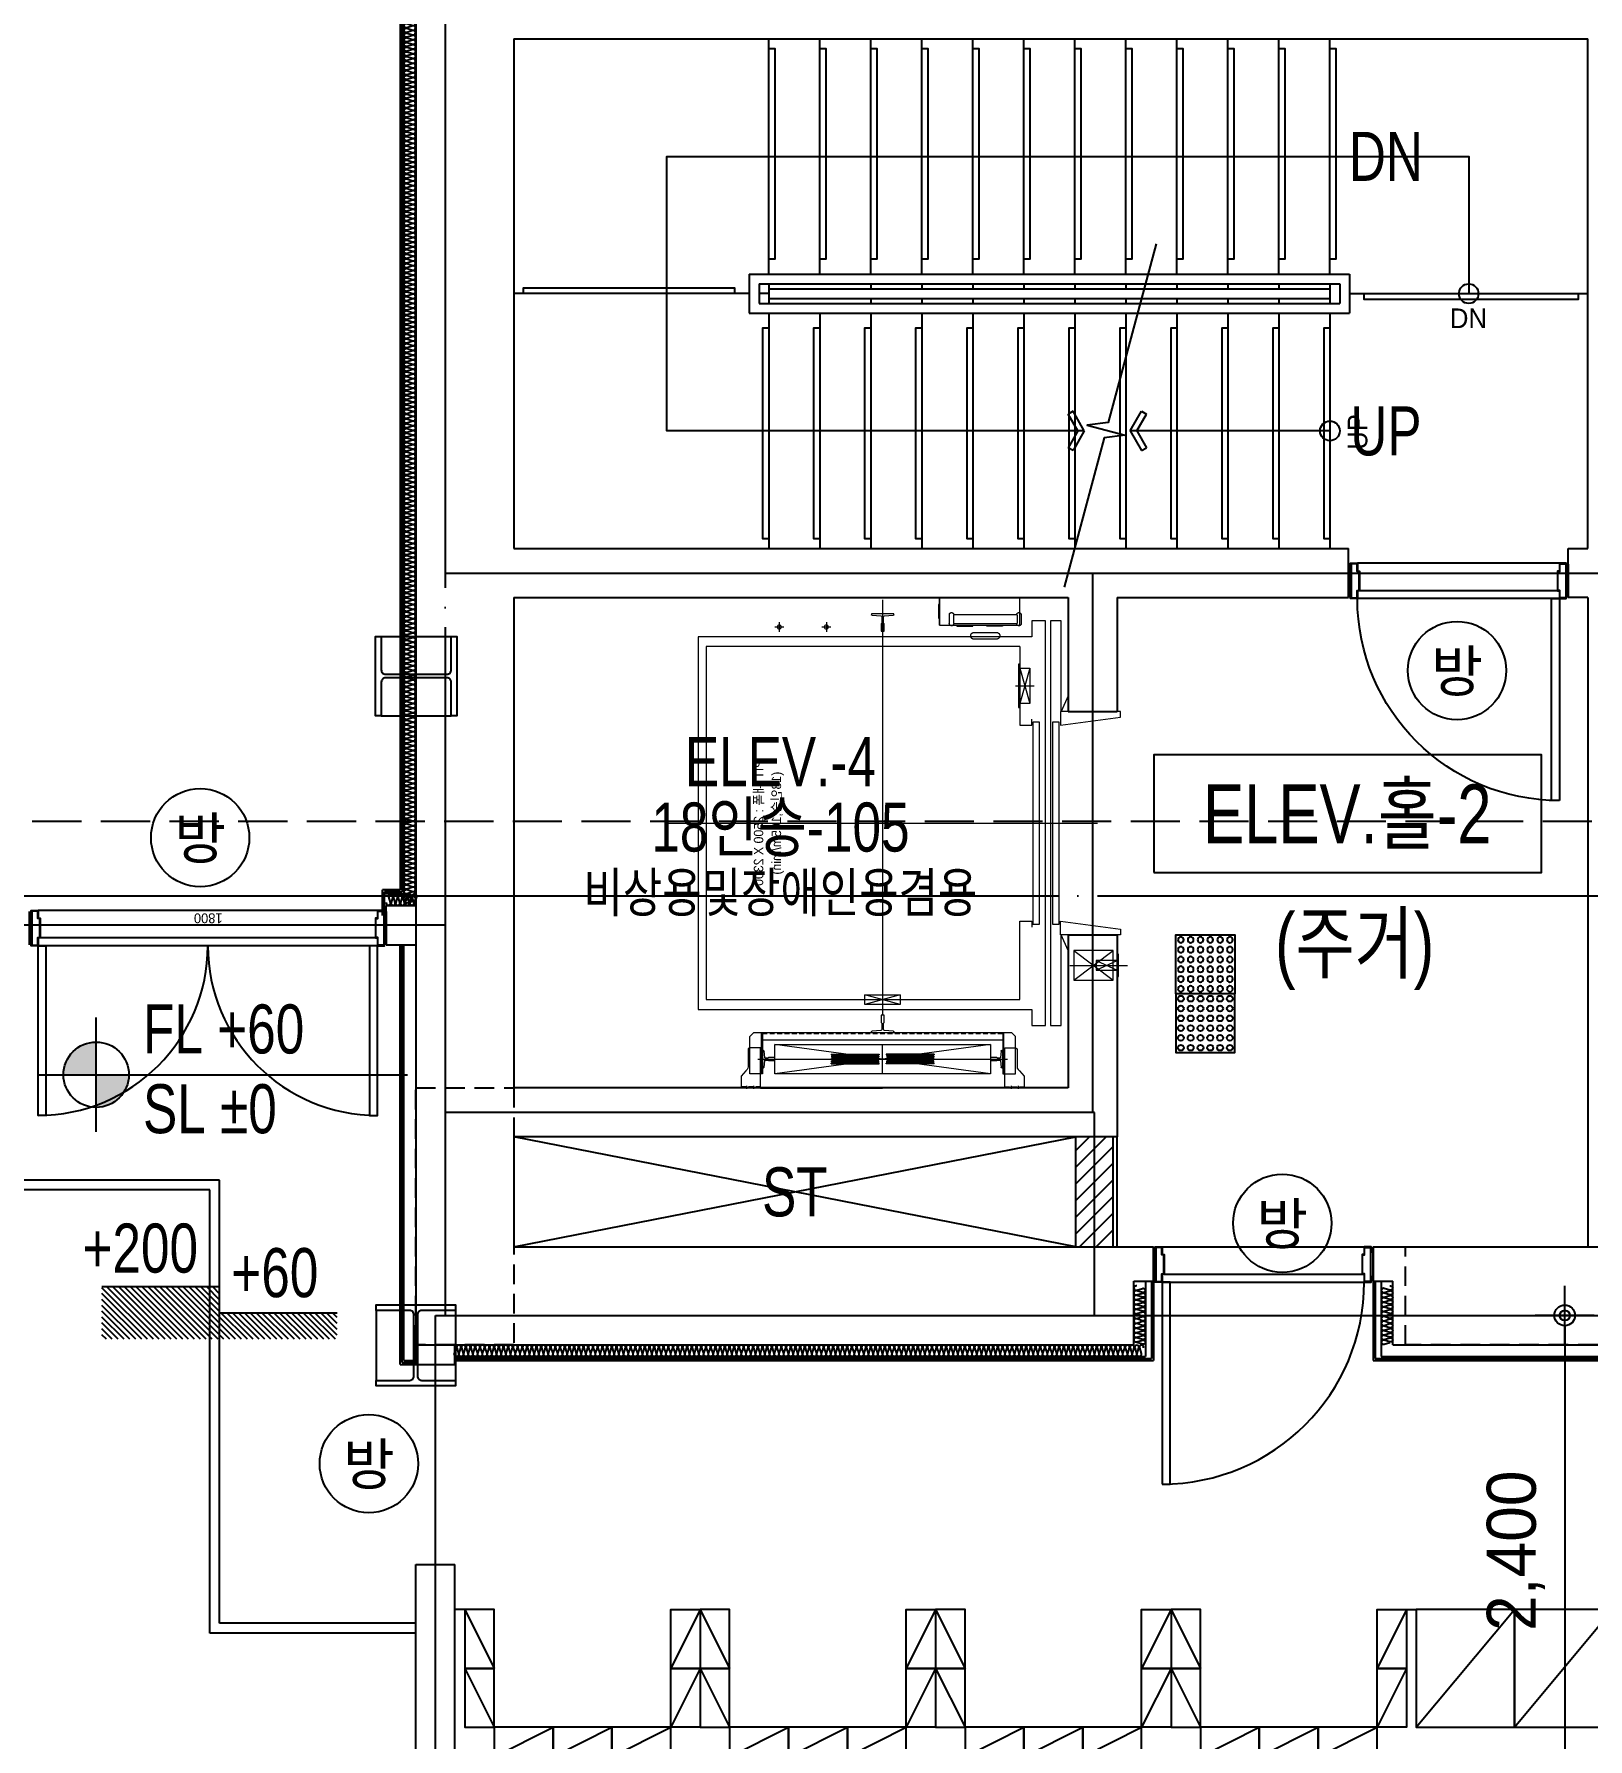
# Model space of a CAD drawing. Header units: millimetres. Extents: x 0 to 1390178, y 0 to 110113.
# Drawn here: x 447417 to 455337, y 26481 to 35174 of the extents above; entities that cross this region are included whole.
import ezdxf
from ezdxf.enums import TextEntityAlignment as Align
from ezdxf.xclip import XClip

# ---------------------------------------------------------------- set-up
doc = ezdxf.new("R2010")
doc.units = ezdxf.units.MM
doc.header["$LTSCALE"] = 100
doc.header["$XCLIPFRAME"] = 0
for name, pattern in [('HID2', [3.5, 2.5, -1]), ('X - 평면도$0$CEN', [62, 60, -1, 0, -1]), ('X - 평면도$0$CENTER', [65, 60, -2, 1, -2]), ('X - 평면도$0$CENTER2', [1.125, 0.75, -0.125, 0.125, -0.125]), ('X - 평면도$0$HID', [1.5, 1, -0.5]), ('X - 평면도$0$HIDDEN', [0.375, 0.25, -0.125]), ('X - 평면도$0$PHANTOM2', [50, 40, -2, 2, -2, 2, -2])]:
    doc.linetypes.add(name, pattern=pattern)
doc.layers.get('DEFPOINTS').update_dxf_attribs({"color": 145})
for name, color, linetype in [('AA-MKXS', 7, 'Continuous'), ('AA-XXXX-SYMB', 7, 'Continuous'), ('AA-XXXX-TEXT', 3, 'Continuous'), ('DIM', 7, 'Continuous'), ('ROM', 7, 'Continuous'), ('sm3', 3, 'HID2'), ('TEXT1', 7, 'Continuous'), ('X - 평면도$0$A-CON', 2, 'Continuous'), ('X - 평면도$0$A-FIN', 8, 'Continuous'), ('X - 평면도$0$A-INS', 9, 'Continuous'), ('X - 평면도$0$A-OPEN', 9, 'X - 평면도$0$CEN'), ('X - 평면도$0$A-SYM', 7, 'Continuous'), ('X - 평면도$0$A-WALB', 3, 'Continuous'), ('X - 평면도$0$AA-EL-PCN8', 8, 'Continuous'), ('X - 평면도$0$AA-SSXM-STRS', 4, 'Continuous'), ('X - 평면도$0$AA-WAXM-CONC', 2, 'Continuous'), ('X - 평면도$0$AA-XXXX-CNTL', 1, 'X - 평면도$0$CEN'), ('X - 평면도$0$AA-XXXX-FUR', 8, 'Continuous'), ('X - 평면도$0$AA-XXXX-PATT', 8, 'Continuous'), ('X - 평면도$0$AA-XXXX-SYMB', 7, 'Continuous'), ('X - 평면도$0$CEN', 1, 'X - 평면도$0$CEN'), ('X - 평면도$0$점형블럭', 8, 'Continuous')]:
    doc.layers.add(name, color=color, linetype=linetype)
for name, color, linetype, lineweight in [('X - 평면도$0$A-door', 4, 'Continuous', 25), ('X - 평면도$0$LAD-CEN', 1, 'X - 평면도$0$CENTER2', 9), ('X - 평면도$0$LAD-FINISH', 30, 'X - 평면도$0$PHANTOM2', 15), ('X - 평면도$0$LAD-OUTLINE', 7, 'Continuous', 20), ('X - 평면도$0$LAD-REFERENCE', 7, 'Continuous', 5), ('X - 평면도$0$LAD-THINLINE', 7, 'Continuous', 9)]:
    doc.layers.add(name, color=color, linetype=linetype, lineweight=lineweight)
for name, color, linetype, plot in [('X - 평면도$0$A-GUIDE TEXT', 67, 'Continuous', False), ('X - 평면도$0$AA-XXXX-H', 195, 'Continuous', False), ('X - 평면도$0$DEFPOINT', 163, 'Continuous', False)]:
    doc.layers.add(name, color=color, linetype=linetype, plot=plot)
doc.styles.add('HAUD01', font='Dotum.ttf')
doc.styles.add('X - 평면도$0$HAUD01', font='Dotum.ttf')
doc.dimstyles.new('HAUD-80', dxfattribs={"dimscale": 100, "dimtxt": 2.5, "dimasz": 0.5, "dimexe": 0, "dimexo": 1.5, "dimgap": 1, "dimtad": 1, "dimdec": 0, "dimdsep": 46, "dimlunit": 6, "dimtxsty": 'HAUD01', "dimblk": 'Z_DOT', "dimcen": 2.5, "dimdle": 1.5, "dimclrd": 7, "dimclre": 7, "dimclrt": 4, "dimadec": 0, "dimazin": 0, "dimtfac": 1, "dimtdec": 0, "dimtix": 1, "dimtmove": 2, "dimatfit": 3, "dimfxl": 1, "dimtvp": 1, "dimtolj": 1, "dimtzin": 0, "dimarcsym": 0})

# ---------------------------------------------------------------- blocks, each defined once
blk = doc.blocks.new('dr_갑')
at = {"layer": 'TEXT1'}
blk.add_circle((0, 0), 400, dxfattribs=at)
at = {"layer": 'TEXT1', "style": 'HAUD01'}
blk.add_text('방', height=335, dxfattribs=at).set_placement((0, 0), align=Align.MIDDLE)
blk = doc.blocks.new('X - 평면도$0$arrow1')
for p, q in [((0, 0), (0.286, 0.501)), ((0.286, 0.501), (0.41, 0.43)), ((0, 0), (0.286, -0.501)), ((0.165, 0), (0.41, 0.429)), ((0.165, 0), (0.41, -0.429)), ((0.286, -0.501), (0.41, -0.43))]:
    blk.add_line(p, q)
blk = doc.blocks.new('X - 평면도$0$insul1')
blk.add_lwpolyline([(0, 0.25, 1.344031), (0.35, 0.25), (0.2, 0.75, -1.344031), (0.55, 0.75), (0.4, 0.25)], format="xyb")
blk = doc.blocks.new('X - 평면도$0$A$Cb11c32c7')
at = {"layer": 'X - 평면도$0$AA-XXXX-H'}
blk.add_lwpolyline([(-9, 153.7, 0.414214), (-31, 175.7), (-202.5, 175.7), (-202.5, 204.7), (202.5, 204.7), (202.5, 175.7), (31, 175.7, 0.414214), (9, 153.7), (9, -159.3, 0.414214), (31, -181.3), (202.5, -181.3), (202.5, -209.3), (-202.5, -209.3), (-202.5, -181.3), (-31, -181.3, 0.414214), (-9, -159.3)], format="xyb", close=True, dxfattribs=at)
at = {"layer": 'X - 평면도$0$DEFPOINT', "color": 195}
for p, q in [((-202.5, 175.7), (-202.5, -181.3)), ((202.5, 175.7), (202.5, -181.3))]:
    blk.add_line(p, q, dxfattribs=at)
blk = doc.blocks.new('X - 평면도$0$A$C3919c76b')
at = {"rotation": 90}
blk.add_blockref('X - 평면도$0$A$Cb11c32c7', (-77388, 47793.1), dxfattribs=at)
blk.add_blockref('X - 평면도$0$A$Cb11c32c7', (-77388, 44383.1))
blk = doc.blocks.new('X - 평면도$0$A$C4D1409A3')
at = {"layer": 'X - 평면도$0$점형블럭', "color": 9}
blk.add_lwpolyline([(0, 0), (300, 0), (300, 300), (0, 300)], close=True, dxfattribs=at)
at = {"layer": 'X - 평면도$0$점형블럭', "color": 252}
for centre in [(25, 275), (75, 275), (125, 275), (175, 275), (225, 275), (275, 275), (25, 225), (25, 175), (75, 225), (75, 175), (125, 225), (125, 175), (175, 225), (175, 175), (225, 225), (225, 175), (275, 225), (275, 175), (25, 125), (25, 75), (75, 125), (75, 75), (125, 125), (125, 75), (175, 125), (175, 75), (225, 125), (225, 75), (275, 125), (275, 75), (25, 25), (75, 25), (125, 25), (175, 25), (225, 25), (275, 25)]:
    blk.add_circle(centre, 15, dxfattribs=at)
blk = doc.blocks.new('*U950')
at = {"layer": 'X - 평면도$0$DEFPOINT'}
for p in [(1350, 622), (1350, -622)]:
    blk.add_line(p, (1350, 0), dxfattribs=at)
at = {"layer": 'X - 평면도$0$LAD-CEN', "color": 8, "ltscale": 200}
for p, q in [((0, 1095.2), (0, -1095.2)), ((-1138.9, 0), (979.7, 0))]:
    blk.add_line(p, q, dxfattribs=at)
at = {"layer": 'X - 평면도$0$LAD-CEN', "color": 8, "linetype": 'X - 평면도$0$CENTER'}
for p, q in [((1203, 636), (1203, -636)), ((1278.3, 0), (1127.7, 0))]:
    blk.add_line(p, q, dxfattribs=at)
at = {"layer": 'X - 평면도$0$LAD-CEN', "color": 8, "ltscale": 10}
for p, q in [((1355, 692), (1339, 692)), ((1355, 657), (1339, 657)), ((1355, -657), (1339, -657)), ((1355, -692), (1339, -692))]:
    blk.add_line(p, q, dxfattribs=at)
at = {"layer": 'X - 평면도$0$LAD-CEN', "color": 8, "ltscale": 20}
for p, q in [((-1024.6, 527), (-976.4, 527)), ((-1000, 504.2), (-1000, 550.1)), ((-1024.6, 287), (-976.4, 287)), ((-1000, 264.2), (-1000, 310.1)), ((-700, -676.8), (-700, -773.2))]:
    blk.add_line(p, q, dxfattribs=at)
at = {"layer": 'X - 평면도$0$LAD-CEN', "color": 8, "ltscale": 50}
blk.add_line((725, -954.1), (725, -1248.3), dxfattribs=at)
at = {"layer": 'X - 평면도$0$LAD-FINISH', "color": 8, "ltscale": 10}
for p, q in [((-650, -1195), (-570, -1195)), ((650, -1195), (570, -1195))]:
    blk.add_line(p, q, dxfattribs=at)
at = {"layer": 'X - 평면도$0$LAD-OUTLINE', "color": 8, "linetype": 'Continuous'}
for p, q in [((-1059.8, 54.2), (-1057.3, 9.5)), ((-1052.3, 4.7), (-1020.2, 4.7)), ((1020.2, 4.7), (1052.3, 4.7)), ((1057.3, 9.5), (1059.8, 54.2)), ((-1057.3, -9.5), (-1059.8, -54.2)), ((-1020.2, -4.8), (-1052.3, -4.8)), ((1052.3, -4.8), (1020.2, -4.8)), ((1059.8, -54.2), (1057.3, -9.5))]:
    blk.add_line(p, q, dxfattribs=at)
at = {"layer": 'X - 평면도$0$LAD-OUTLINE', "color": 8}
for p, q in [((-1010, -290), (-1150, -290)), ((-1150, -700), (-1150, -290)), ((-1150, -290), (-1010, -290)), ((-1010, -290), (-1010, -700)), ((-1010, -700), (-1150, -700)), ((-650, -945), (-570, -910)), ((650, -945), (570, -910))]:
    blk.add_line(p, q, dxfattribs=at)
at = {"layer": 'X - 평면도$0$LAD-OUTLINE', "color": 8, "linetype": 'X - 평면도$0$PHANTOM2', "ltscale": 5}
for p, q in [((-1062.5, -339.8), (-1017.5, -339.8)), ((-1062.5, -685.5), (-1062.5, -360.5)), ((-1062.5, -360.5), (-1017.5, -360.5)), ((-1062.5, -360.5), (-1062.5, -362.5)), ((-1017.5, -360.5), (-1017.5, -685.5)), ((-1017.5, -360.5), (-1017.5, -362.5)), ((-1017.5, -360.5), (-1017.5, -362.5)), ((-1062.5, -685.5), (-1062.5, -683.5)), ((-1062.5, -685.5), (-1017.5, -685.5)), ((-1017.5, -685.5), (-1017.5, -683.5)), ((-1017.5, -685.5), (-1017.5, -683.5)), ((-1062.5, -706.2), (-1017.5, -706.2))]:
    blk.add_line(p, q, dxfattribs=at)
at = {"layer": 'X - 평면도$0$LAD-OUTLINE', "color": 8}
for points in [[(-1032, -830), (-1032, -760), (-950, -760), (-950, 940), (950, 940), (950, -760), (1032, -760), (1032, -830), (-1032, -830)], [(-900, -700), (-900, 900), (900, 900), (900, -700)], [(-1115, -290), (-1115, -285), (-1045, -285), (-1045, -290)], [(-1010, -379), (-1005, -379), (-1005, -459), (-1010, -459)], [(-1010, -611), (-1005, -611), (-1005, -531), (-1010, -531)], [(-1005, -611), (-1005, -531)], [(-900, -700), (-500, -700), (-500, -760), (-530, -760)], [(-515, -765), (515, -765), (515, -800), (-515, -800), (-515, -765)], [(900, -700), (500, -700), (500, -760), (530, -760)], [(-570, -910), (-1032, -910), (-1032, -855), (1032, -855), (1032, -910), (570, -910)], [(-515, -865), (515, -865), (515, -900), (-515, -900), (-515, -865)], [(-570, -945), (-570, -906), (-500, -906), (-540, -1212), (-570, -1212), (-570, -1175)], [(570, -945), (570, -906), (500, -906), (540, -1212), (570, -1212), (570, -1175)]]:
    blk.add_lwpolyline(points, dxfattribs=at)
at = {"layer": 'X - 평면도$0$LAD-OUTLINE', "color": 8, "linetype": 'Continuous'}
for points in [[(-1062.8, -57), (-1068, -57), (-1068, 57), (-1062.8, 57)], [(-1017, 8), (-1017, 8), (-980, 8), (-979, 7), (-979, -7), (-980, -8), (-1017, -8), (-1017, -8)], [(1017, -8), (1017, -8), (980, -8), (979, -7), (979, 7), (980, 8), (1017, 8), (1017, 8)], [(1062.8, 57), (1068, 57), (1068, -57), (1062.8, -57)]]:
    blk.add_lwpolyline(points, dxfattribs=at)
for centre, radius, start, end in [((-1062.8, 54), 3, 3.2861, 90), ((-1052.3, 9.7), 5, 183.2861, 270), ((-1020.2, 8), 3.25, 270, 0), ((1020.2, 8), 3.25, 180, 270), ((1052.3, 9.7), 5, 270, 356.7139), ((1062.8, 54), 3, 90, 176.7139), ((-1062.8, -54), 3, 270, 356.7139), ((-1052.3, -9.8), 5, 90, 176.7139), ((-1020.2, -8), 3.25, 0, 90), ((1020.2, -8), 3.25, 90, 180), ((1052.3, -9.8), 5, 3.2861, 90), ((1062.8, -54), 3, 183.2861, 270)]:
    blk.add_arc(centre, radius, start, end, dxfattribs=at)
at = {"layer": 'X - 평면도$0$LAD-OUTLINE', "color": 8, "linetype": 'X - 평면도$0$PHANTOM2', "ltscale": 5}
for centre, start, end in [((-1062.5, -351.2), 90, 270), ((-1017.5, -351.2), 270, 90), ((-1062.5, -694.8), 90, 270), ((-1017.5, -694.8), 270, 90)]:
    blk.add_arc(centre, 11.3, start, end, dxfattribs=at)
at = {"layer": 'X - 평면도$0$LAD-REFERENCE', "color": 8}
for p, q in [((1068, 657), (1068, -657)), ((1279, 618), (1068, 618)), ((1105, 612), (1105, -612)), ((1279, -618), (1068, -618))]:
    blk.add_line(p, q, dxfattribs=at)
for points in [[(1145, 677), (1145, 677), (1150, 685), (1242.2, 685, 0.188811), (1255.7, 690.3), (1263, 697), (1290, 722), (1350, 722), (1350, 622), (1275.4, 622), (1145, 622)], [(1145, -677), (1145, -677), (1150, -685), (1242.2, -685, -0.188811), (1255.7, -690.3), (1263, -697), (1290, -722), (1350, -722), (1350, -622), (1275.4, -622), (1145, -622)]]:
    blk.add_lwpolyline(points, format="xyb", close=True, dxfattribs=at)
for points in [[(1068, 612), (1279, 612), (1279, 677), (1088, 677), (1068, 657)], [(1068, -612), (1279, -612), (1279, -677), (1088, -677), (1068, -657)]]:
    blk.add_lwpolyline(points, dxfattribs=at)
at = {"layer": 'X - 평면도$0$LAD-THINLINE', "color": 8, "linetype": 'X - 평면도$0$HIDDEN'}
for p, q in [((1344, 622), (1344, 722)), ((1074, -612), (1074, 612)), ((1344, -622), (1344, -722))]:
    blk.add_line(p, q, dxfattribs=at)
at = {"layer": 'X - 평면도$0$LAD-THINLINE', "color": 8}
for p, q in [((1278, -550), (1128, 550)), ((1128, -550), (1278, 550)), ((1178, 262.5), (1178, 17.5)), ((1178, 262.5), (1181.5, 262.5)), ((1178, 262.5), (1181.5, 262.5)), ((1178, 262.5), (1181.5, 262.5)), ((1178, 262.5), (1181.5, 262.5)), ((1181.5, 262.5), (1181.5, 17.5)), ((1181.5, 262.5), (1182, 259.5)), ((1181.5, 262.5), (1182, 259.5)), ((1224.5, 262.5), (1224, 259.5)), ((1224.5, 262.5), (1224, 259.5)), ((1228, 262.5), (1224.5, 262.5)), ((1228, 262.5), (1224.5, 262.5)), ((1224.5, 262.5), (1224.5, 17.5)), ((1228, 262.5), (1224.5, 262.5)), ((1228, 262.5), (1224.5, 262.5)), ((1228, 262.5), (1228, 17.5)), ((1188, 260), (1191, 260)), ((1188, 260), (1191, 260)), ((1188, 260), (1188, 20)), ((1188, 260), (1194, 260)), ((1188, 260), (1194, 260)), ((1194, 260), (1194, 20)), ((1200, 260), (1200, 20)), ((1206, 260), (1200, 260)), ((1206, 260), (1200, 260)), ((1206, 260), (1203, 260)), ((1206, 260), (1203, 260)), ((1206, 260), (1206, 20)), ((1218, 260), (1212, 260)), ((1212, 260), (1212, 20)), ((1212, 260), (1212, 20)), ((1218, 260), (1215, 260)), ((1218, 260), (1218, 20)), ((925, -90), (875, 90)), ((875, -90), (925, 90)), ((1178, 17.5), (1181.5, 17.5)), ((1178, 17.5), (1181.5, 17.5)), ((1181.5, 17.5), (1182, 20.5)), ((1188, 20), (1194, 20)), ((1188, 20), (1194, 20)), ((1206, 20), (1200, 20)), ((1218, 20), (1212, 20)), ((1224.5, 17.5), (1224, 20.5)), ((1228, 17.5), (1224.5, 17.5)), ((1228, 17.5), (1224.5, 17.5)), ((1178, -263.2), (1178, -18.2)), ((1178, -18.2), (1181.5, -18.2)), ((1178, -18.2), (1181.5, -18.2)), ((1181.5, -263.2), (1181.5, -18.2)), ((1181.5, -18.2), (1182, -21.2)), ((1188, -20.7), (1194, -20.7)), ((1188, -20.7), (1194, -20.7)), ((1188, -260.7), (1188, -20.7)), ((1194, -260.7), (1194, -20.7)), ((1200, -260.7), (1200, -20.7)), ((1206, -20.7), (1200, -20.7)), ((1206, -260.7), (1206, -20.7)), ((1218, -20.7), (1212, -20.7)), ((1212, -260.7), (1212, -20.7)), ((1212, -260.7), (1212, -20.7)), ((1218, -260.7), (1218, -20.7)), ((1224.5, -18.2), (1224, -21.2)), ((1224.5, -263.2), (1224.5, -18.2)), ((1228, -18.2), (1224.5, -18.2)), ((1228, -18.2), (1224.5, -18.2)), ((1228, -263.2), (1228, -18.2)), ((1181.5, -263.2), (1182, -260.1)), ((1181.5, -263.2), (1182, -260.1)), ((1188, -260.7), (1191, -260.7)), ((1188, -260.7), (1191, -260.7)), ((1188, -260.7), (1194, -260.7)), ((1188, -260.7), (1194, -260.7)), ((1206, -260.7), (1200, -260.7)), ((1206, -260.7), (1200, -260.7)), ((1206, -260.7), (1203, -260.7)), ((1206, -260.7), (1203, -260.7)), ((1218, -260.7), (1212, -260.7)), ((1218, -260.7), (1215, -260.7)), ((1224.5, -263.2), (1224, -260.1)), ((1224.5, -263.2), (1224, -260.1)), ((1178, -263.2), (1181.5, -263.2)), ((1178, -263.2), (1181.5, -263.2)), ((1178, -263.2), (1181.5, -263.2)), ((1178, -263.2), (1181.5, -263.2)), ((1228, -263.2), (1224.5, -263.2)), ((1228, -263.2), (1224.5, -263.2)), ((1228, -263.2), (1224.5, -263.2)), ((1228, -263.2), (1224.5, -263.2)), ((-790, -750), (-610, -700)), ((-790, -700), (-610, -750)), ((750, -1087.8), (700, -1195)), ((700, -1087.8), (750, -1195))]:
    blk.add_line(p, q, dxfattribs=at)
at = {"layer": 'X - 평면도$0$LAD-THINLINE', "color": 8, "linetype": 'Continuous'}
for p, q in [((1194.6, 601.3), (1162.2, 603.7)), ((1198.2, 585.2), (1198.2, 597.3)), ((1207.7, 597.3), (1207.7, 585.2)), ((1243.8, 603.7), (1211.4, 601.3)), ((1162.2, -603.7), (1194.6, -601.3)), ((1198.2, -597.3), (1198.2, -585.2)), ((1207.7, -585.2), (1207.7, -597.3)), ((1211.4, -601.3), (1243.8, -603.7))]:
    blk.add_line(p, q, dxfattribs=at)
at = {"layer": 'X - 평면도$0$LAD-THINLINE', "color": 8, "ltscale": 5}
for p, q in [((800, -975), (650, -1175)), ((650, -975), (800, -1175))]:
    blk.add_line(p, q, dxfattribs=at)
at = {"layer": 'X - 평면도$0$LAD-THINLINE', "color": 8, "linetype": 'Continuous'}
for points in [[(1158.5, 607.7), (1158.5, 612), (1247.5, 612), (1247.5, 607.7)], [(1211, 582), (1211, 582), (1211, 551), (1210, 550), (1196, 550), (1195, 551), (1195, 582), (1195.1, 582)], [(1247.5, -607.7), (1247.5, -612), (1158.5, -612), (1158.5, -607.7)], [(1195.1, -582), (1195, -582), (1195, -551), (1196, -550), (1210, -550), (1211, -551), (1211, -582), (1211, -582)]]:
    blk.add_lwpolyline(points, dxfattribs=at)
at = {"layer": 'X - 평면도$0$LAD-THINLINE', "color": 8}
for points in [[(1128, -550), (1278, -550), (1278, 550), (1128, 550)], [(925, -90), (925, 90), (875, 90), (875, -90)], [(-810, -692.8), (-590, -692.8), (-590, -700), (-810, -700)], [(-790, -750), (-610, -750), (-610, -700), (-790, -700)], [(750, -1195), (700, -1195), (700, -1087.8), (750, -1087.8)], [(782.2, -1202), (667.8, -1202), (667.8, -1195), (782.2, -1195)]]:
    blk.add_lwpolyline(points, close=True, dxfattribs=at)
at = {"layer": 'X - 평면도$0$LAD-THINLINE', "color": 8, "linetype": 'X - 평면도$0$PHANTOM2'}
blk.add_lwpolyline([(-972.5, -465.9), (-972.5, -580.1, 1), (-938.2, -580.1), (-938.2, -465.9, 1)], format="xyb", close=True, dxfattribs=at)
at = {"layer": 'X - 평면도$0$LAD-THINLINE', "color": 8, "ltscale": 5}
blk.add_lwpolyline([(800, -1175), (650, -1175), (650, -975), (800, -975)], close=True, dxfattribs=at)
for centre in [(-1000, 527), (-1000, 287)]:
    blk.add_circle(centre, 10, dxfattribs=at)
at = {"layer": 'X - 평면도$0$LAD-THINLINE', "color": 8, "linetype": 'Continuous'}
for centre, radius, start, end in [((1162.5, 607.7), 4, 180, 265.68397), ((1194.2, 597.3), 4, 0, 85.68397), ((1195.1, 585.2), 3.2, 270, 0), ((1211.7, 597.3), 4, 94.31603, 180), ((1211, 585.2), 3.2, 180, 270), ((1243.5, 607.7), 4, 274.31603, 0), ((1162.5, -607.7), 4, 94.31603, 180), ((1194.2, -597.3), 4, 274.31603, 0), ((1195.1, -585.2), 3.2, 0, 90), ((1211.7, -597.3), 4, 180, 265.68397), ((1211, -585.2), 3.2, 90, 180), ((1243.5, -607.7), 4, 0, 85.68397)]:
    blk.add_arc(centre, radius, start, end, dxfattribs=at)
at = {"layer": 'X - 평면도$0$LAD-THINLINE', "color": 8}
for centre, start, end in [((1185, 260), 190.23668, 0), ((1185, 260), 190.23668, 0), ((1197, 260), 180, 0), ((1197, 260), 180, 0), ((1209, 260), 180, 0), ((1209, 260), 180, 0), ((1221, 260), 180, 349.76332), ((1221, 260), 180, 349.76332), ((1185, 20), 0, 169.76332), ((1197, 20), 0, 180), ((1209, 20), 0, 180), ((1221, 20), 10.23668, 180), ((1185, -20.7), 190.23668, 0), ((1197, -20.7), 180, 0), ((1209, -20.7), 180, 0), ((1221, -20.7), 180, 349.76332), ((1185, -260.7), 0, 169.76332), ((1185, -260.7), 0, 169.76332), ((1197, -260.7), 0, 180), ((1197, -260.7), 0, 180), ((1209, -260.7), 0, 180), ((1209, -260.7), 0, 180), ((1221, -260.7), 10.23668, 180), ((1221, -260.7), 10.23668, 180)]:
    blk.add_arc(centre, 3, start, end, dxfattribs=at)
at = {"layer": 'X - 평면도$0$DEFPOINT', "style": 'X - 평면도$0$HAUD01'}
for s, p in [('PIT 내폭 : 2500 X 2300', (-2.2, 632.6)), ('(18인승,105m/min)', (0, 541.7))]:
    blk.add_text(s, height=48, dxfattribs=at).set_placement(p, align=Align.MIDDLE_CENTER)
blk = doc.blocks.new('X - 평면도$0$1F PL')
at = {"layer": 'X - 평면도$0$A-FIN'}
blk.add_line((-30452.2, 11680.9), (-30452.2, 12240.9), dxfattribs=at)
at = {"layer": 'X - 평면도$0$A-OPEN'}
for p, q in [((-33527.2, 11680.9), (-30662.2, 12240.9)), ((-30662.2, 11680.9), (-33527.2, 12240.9))]:
    blk.add_line(p, q, dxfattribs=at)
at = {"layer": 'X - 평면도$0$A-WALB'}
for p, q in [((-30662.2, 11680.9), (-30662.2, 12240.9)), ((-30472.2, 11680.9), (-30472.2, 12240.9))]:
    blk.add_line(p, q, dxfattribs=at)
at = {"layer": 'X - 평면도$0$AA-WAXM-CONC'}
for p, q in [((-34027.2, 21190.9), (-34027.2, 11180.9)), ((-33527.2, 17840.9), (-33527.2, 15240.9)), ((-33527.2, 17840.9), (-28052.2, 17840.9)), ((-28052.2, 15240.9), (-28052.2, 17840.9)), ((-33527.2, 15240.9), (-29272.2, 15240.9)), ((-29272.2, 14990.9), (-29272.2, 15240.9)), ((-28152.2, 14990.9), (-28152.2, 15240.9)), ((-28152.2, 15240.9), (-28052.2, 15240.9)), ((-33527.2, 14990.9), (-33527.2, 12490.9)), ((-33527.2, 14990.9), (-30702.2, 14990.9)), ((-30702.2, 14990.9), (-30702.2, 14410.9)), ((-30452.2, 14990.9), (-30452.2, 14410.9)), ((-30452.2, 14990.9), (-29272.2, 14990.9)), ((-28052.2, 14990.9), (-28152.2, 14990.9)), ((-28052.2, 14990.9), (-28052.2, 11680.9)), ((-30702.2, 14410.9), (-30452.2, 14410.9)), ((-34177.2, 13220.9), (-34177.2, 13420.9)), ((-34177.2, 13420.9), (-34027.2, 13420.9)), ((-34177.2, 13220.9), (-34027.2, 13220.9)), ((-30702.2, 13270.9), (-30452.2, 13270.9)), ((-30702.2, 13270.9), (-30702.2, 12490.9)), ((-30452.2, 13270.9), (-30452.2, 12240.9)), ((-30702.2, 12490.9), (-33527.2, 12490.9)), ((-33527.2, 12240.9), (-33527.2, 11680.9)), ((-30452.2, 12240.9), (-33527.2, 12240.9)), ((-33527.2, 11680.9), (-30267.2, 11680.9)), ((-30267.2, 11505.9), (-30267.2, 11680.9)), ((-29147.2, 11505.9), (-29147.2, 11680.9)), ((-29147.2, 11680.9), (-28052.2, 11680.9)), ((-30367.2, 11505.9), (-30267.2, 11505.9)), ((-30367.2, 11180.9), (-30367.2, 11505.9)), ((-29147.2, 11505.9), (-29047.2, 11505.9)), ((-29047.2, 11180.9), (-29047.2, 11505.9)), ((-34027.2, 11080.9), (-34027.2, 11180.9)), ((-34027.2, 11180.9), (-30367.2, 11180.9)), ((-33827.2, 11080.9), (-33827.2, 11180.9)), ((-29047.2, 11180.9), (-27552.2, 11180.9)), ((-34027.2, 11080.9), (-33827.2, 11080.9)), ((-34027.2, 10060.9), (-33827.2, 10060.9)), ((-34027.2, 9030.9), (-34027.2, 10060.9)), ((-33827.2, 9030.9), (-33827.2, 10060.9))]:
    blk.add_line(p, q, dxfattribs=at)
at = {"layer": 'X - 평면도$0$AA-XXXX-CNTL'}
for p, q in [((-33877.2, 21040.9), (-33877.2, 11330.9)), ((-33877.2, 15115.9), (-27927.2, 15115.9)), ((-30577.2, 15115.9), (-30577.2, 12365.9)), ((-30567.2, 12365.9), (-33877.2, 12365.9)), ((-33927.2, 11330.9), (-27902.2, 11330.9))]:
    blk.add_line(p, q, dxfattribs=at)
at = {"layer": 'X - 평면도$0$CEN'}
blk.add_line((-30567.2, 11330.9), (-30567.2, 12365.9), dxfattribs=at)
at = {"xscale": -1.000000000000011, "rotation": 90}
blk.add_blockref('*U950', (-31647.2, 13840.9), dxfattribs=at)
at = {"layer": 'X - 평면도$0$점형블럭', "xscale": -1, "rotation": 270}
blk.add_blockref('X - 평면도$0$A$C4D1409A3', (-30152.2, 12970.9), dxfattribs=at)
at = {"layer": 'X - 평면도$0$점형블럭', "rotation": 270}
blk.add_blockref('X - 평면도$0$A$C4D1409A3', (-30152.2, 12970.9), dxfattribs=at)
blk = doc.blocks.new('X - 평면도$0$1F_COL')
at = {"layer": 'X - 평면도$0$DEFPOINT', "linetype": 'X - 평면도$0$HID'}
for points in [[(-76888, -43406.9), (-76888, -44716.9), (-77388, -44716.9), (-77388, -43406.9), (-76888, -43406.9)], [(-72343, -44716.9), (-72343, -44216.9), (-70913, -44216.9), (-70913, -44716.9), (-72343, -44716.9)]]:
    blk.add_lwpolyline(points, dxfattribs=at)
blk = doc.blocks.new('X - 평면도$0$mailbox')
at = {"layer": 'X - 평면도$0$AA-XXXX-FUR'}
blk.add_line((33958.3, 36393.6), (34258.3, 36543.6), dxfattribs=at)
blk.add_lwpolyline([(33958.3, 36393.6), (34258.3, 36393.6), (34258.3, 36543.6), (33958.3, 36543.6)], close=True, dxfattribs=at)
blk = doc.blocks.new('X - 평면도$0$A$C74316b56')
at = {"layer": 'X - 평면도$0$AA-XXXX-FUR'}
blk.add_line((500, 600), (0, 0), dxfattribs=at)
blk.add_lwpolyline([(0, 0), (500, 0), (500, 600), (0, 600)], close=True, dxfattribs=at)
blk = doc.blocks.new('X - 평면도$0$A$C4797b2a5')
at = {"layer": 'X - 평면도$0$AA-XXXX-FUR'}
for p, q in [((-7900, 800), (-7950, 800)), ((-3100, 800), (-3050, 800))]:
    blk.add_line(p, q, dxfattribs=at)
at = {"color": 8, "rotation": 270}
for p in [(-44293.6, 34758.3), (-43093.6, 34758.3), (-41893.6, 34758.3), (-40693.6, 34758.3), (-44293.6, 34458.3), (-43093.6, 34458.3), (-41893.6, 34458.3), (-40693.6, 34458.3)]:
    blk.add_blockref('X - 평면도$0$mailbox', p, dxfattribs=at)
at = {"color": 8, "xscale": -1, "rotation": 90}
for p in [(29693.6, 34758.3), (30893.6, 34758.3), (32093.6, 34758.3), (33293.6, 34758.3), (29693.6, 34458.3), (30893.6, 34458.3), (32093.6, 34458.3), (33293.6, 34458.3)]:
    blk.add_blockref('X - 평면도$0$mailbox', p, dxfattribs=at)
at = {"color": 8}
for p in [(-41708.3, -36343.6), (-41408.3, -36343.6), (-41108.3, -36343.6), (-40508.3, -36343.6), (-40208.3, -36343.6), (-39908.3, -36343.6), (-39308.3, -36343.6), (-39008.3, -36343.6), (-38708.3, -36343.6), (-38108.3, -36343.6), (-37808.3, -36343.6), (-37508.3, -36343.6)]:
    blk.add_blockref('X - 평면도$0$mailbox', p, dxfattribs=at)
at = {"layer": 'X - 평면도$0$A-CON', "rotation": 180}
for p in [(-2550, 800), (-2050, 800)]:
    blk.add_blockref('X - 평면도$0$A$C74316b56', p, dxfattribs=at)
blk = doc.blocks.new('X - 평면도$0$D1100')
at = {"layer": 'X - 평면도$0$A-door', "color": 9}
for p, q in [((0, -5), (0, -1035)), ((40, -15), (40, -1025)), ((180, -5), (180, -1035))]:
    blk.add_line(p, q, dxfattribs=at)
at = {"layer": 'X - 평면도$0$A-door'}
for points in [[(30, 28.4), (1.6, 28.4), (1.6, -3.4), (41.6, -3.4), (41.6, -13.4), (138.4, -13.4), (138.4, -3.4), (178.4, -3.4), (178.4, 28.4), (150, 28.4), (150, 30), (180, 30), (180, -5), (140, -5), (140, -15), (40, -15), (40, -5), (0, -5), (0, 30), (30, 30)], [(-1030, -5), (-1030, -45), (0, -45), (0, -5)], [(30, -1068.4), (1.6, -1068.4), (1.6, -1036.6), (41.6, -1036.6), (41.6, -1026.6), (138.4, -1026.6), (138.4, -1036.6), (178.4, -1036.6), (178.4, -1068.4), (150, -1068.4), (150, -1070), (180, -1070), (180, -1035), (140, -1035), (140, -1025), (40, -1025), (40, -1035), (0, -1035), (0, -1070), (30, -1070)]]:
    blk.add_lwpolyline(points, close=True, dxfattribs=at)
at = {"layer": 'X - 평면도$0$A-door', "color": 8}
for points in [[(1.6, -3.4), (1.6, 28.4), (178.4, 28.4), (178.4, -3.4), (176.8, -3.4), (176.8, 26.8), (3.2, 26.8), (3.2, -3.4)], [(1.6, -1036.6), (1.6, -1068.4), (178.4, -1068.4), (178.4, -1036.6), (176.8, -1036.6), (176.8, -1066.8), (3.2, -1066.8), (3.2, -1036.6)]]:
    blk.add_lwpolyline(points, close=True, dxfattribs=at)
at = {"layer": 'X - 평면도$0$A-door', "color": 1}
blk.add_arc((0, -5), 1030, 180, 270, dxfattribs=at)
at = {"layer": 'X - 평면도$0$A-GUIDE TEXT'}
for p, q in [((175, 40), (5, 40)), ((175, -1080), (5, -1080))]:
    blk.add_line(p, q, dxfattribs=at)
blk = doc.blocks.new('X - 평면도$0$철재양여닫이문(S)1')
at = {"layer": 'X - 평면도$0$A-door', "color": 9}
for p, q in [((35, 0), (1765, 0)), ((45, -40), (1755, -40)), ((35, -180), (1765, -180))]:
    blk.add_line(p, q, dxfattribs=at)
at = {"layer": 'X - 평면도$0$A-door'}
for points in [[(75, 865), (35, 865), (35, 0), (75, 0)], [(1725, 865), (1765, 865), (1765, 0), (1725, 0)], [(1.6, -30), (1.6, -1.6), (33.4, -1.6), (33.4, -41.6), (43.4, -41.6), (43.4, -138.4), (33.4, -138.4), (33.4, -178.4), (1.6, -178.4), (1.6, -150), (0, -150), (0, -180), (35, -180), (35, -140), (45, -140), (45, -40), (35, -40), (35, 0), (0, 0), (0, -30)], [(1798.4, -30), (1798.4, -1.6), (1766.6, -1.6), (1766.6, -41.6), (1756.6, -41.6), (1756.6, -138.4), (1766.6, -138.4), (1766.6, -178.4), (1798.4, -178.4), (1798.4, -150), (1800, -150), (1800, -180), (1765, -180), (1765, -140), (1755, -140), (1755, -40), (1765, -40), (1765, 0), (1800, 0), (1800, -30)]]:
    blk.add_lwpolyline(points, close=True, dxfattribs=at)
at = {"layer": 'X - 평면도$0$A-door', "color": 8}
for points in [[(33.4, -1.6), (1.6, -1.6), (1.6, -178.4), (33.4, -178.4), (33.4, -176.8), (3.2, -176.8), (3.2, -3.2), (33.4, -3.2)], [(1766.6, -1.6), (1798.4, -1.6), (1798.4, -178.4), (1766.6, -178.4), (1766.6, -176.8), (1796.8, -176.8), (1796.8, -3.2), (1766.6, -3.2)]]:
    blk.add_lwpolyline(points, close=True, dxfattribs=at)
at = {"layer": 'X - 평면도$0$A-door', "color": 1}
for centre, start, end in [((35, 0), 0, 90), ((1765, 0), 90, 180)]:
    blk.add_arc(centre, 865, start, end, dxfattribs=at)
at = {"layer": 'X - 평면도$0$A-GUIDE TEXT'}
for p, q in [((-10, -175), (-10, -5)), ((1810, -175), (1810, -5))]:
    blk.add_line(p, q, dxfattribs=at)
at = {"layer": 'X - 평면도$0$DEFPOINT', "style": 'X - 평면도$0$HAUD01'}
blk.add_text('1800', height=50, dxfattribs=at).set_placement((897.8, -180), align=Align.BOTTOM_CENTER)
blk = doc.blocks.new('X - 평면도', base_point=(-475.4, -286.7))
at = {"layer": 'X - 평면도$0$AA-XXXX-PATT'}
h = blk.add_hatch(dxfattribs=at)
h.set_pattern_fill('_USER', color=256, scale=60, angle=45, style=0, pattern_type=0)
h.set_pattern_definition([(45, (0, -3e-11), (-42.426407, 42.426407), [])])
h.paths.add_polyline_path([(682167, 45443.1), (681977, 45443.1), (681977, 44883.1), (682167, 44883.1)])
at = {"layer": 'X - 평면도$0$A-FIN'}
for p, q in [((678532, 54473.1), (678532, 46703.1)), ((678542, 54463.1), (678542, 46693.1)), ((678532, 46703.1), (678442, 46703.1)), ((678442, 46573.1), (678442, 46703.1)), ((678452, 46573.1), (678452, 46693.1)), ((678542, 46693.1), (678452, 46693.1)), ((678532, 44283.1), (678532, 46423.1)), ((678542, 44293.1), (678542, 46423.1)), ((682362, 44708.1), (682362, 44313.1)), ((682372, 44708.1), (682372, 44303.1)), ((683492, 44708.1), (683492, 44303.1)), ((683502, 44708.1), (683502, 44313.1)), ((678532, 44283.1), (678612, 44283.1)), ((678542, 44293.1), (678612, 44293.1)), ((678812, 44313.1), (682362, 44313.1)), ((678812, 44303.1), (682372, 44303.1)), ((683492, 44303.1), (685167, 44303.1)), ((683502, 44313.1), (685157, 44313.1))]:
    blk.add_line(p, q, dxfattribs=at)
at = {"layer": 'X - 평면도$0$A-INS'}
for p, q in [((678552, 54453.1), (678552, 46683.1)), ((678552, 46683.1), (678452, 46683.1)), ((678552, 44303.1), (678552, 46423.1)), ((682332, 44708.1), (682332, 44323.1)), ((683532.9, 44708.1), (683532.9, 44323.1)), ((678552, 44303.1), (678612, 44303.1)), ((678812, 44323.1), (682332, 44323.1)), ((683532.9, 44323.1), (685147, 44323.1))]:
    blk.add_line(p, q, dxfattribs=at)
at = {"layer": 'X - 평면도$0$A-SYM'}
blk.add_lwpolyline([(682386.2, 49997.1), (682142, 49085.7), (682035.1, 49072.9), (682228.3, 49021.2), (682121.3, 49008.4), (681917.3, 48247.1)], dxfattribs=at)
at = {"layer": 'X - 평면도$0$AA-EL-PCN8'}
for p, q in [((677612, 45223.1), (676162, 45223.1)), ((677612, 42963.1), (677612, 45223.1)), ((677562, 45173.1), (676112, 45173.1)), ((677562, 42913.1), (677562, 45173.1)), ((678612, 42963.1), (677612, 42963.1)), ((678612, 42913.1), (677562, 42913.1))]:
    blk.add_line(p, q, dxfattribs=at)
at = {"layer": 'X - 평면도$0$AA-SSXM-STRS'}
for p, q in [((680412, 49843.1), (680412, 51043.1)), ((680672, 49843.1), (680672, 51043.1)), ((680932, 49843.1), (680932, 51043.1)), ((681192, 49843.1), (681192, 51043.1)), ((681452, 49843.1), (681452, 51043.1)), ((681712, 49843.1), (681712, 51043.1)), ((681972, 49843.1), (681972, 51043.1)), ((682232, 49843.1), (682232, 51043.1)), ((682492, 49843.1), (682492, 51043.1)), ((682752, 49843.1), (682752, 51043.1)), ((683012, 49843.1), (683012, 51043.1)), ((683272, 49843.1), (683272, 51043.1)), ((680312, 49843.1), (683372, 49843.1)), ((680312, 49843.1), (680312, 49643.1)), ((683372, 49843.1), (683372, 49643.1)), ((680312, 49743.1), (679112, 49743.1)), ((680362, 49793.1), (680362, 49693.1)), ((680362, 49793.1), (683322, 49793.1)), ((680412, 49743.1), (680362, 49743.1)), ((680412, 49793.1), (680412, 49768.1)), ((680412, 49768.1), (683272, 49768.1)), ((680412, 49768.1), (680412, 49718.1)), ((680932, 49793.1), (680932, 49768.1)), ((681192, 49793.1), (681192, 49768.1)), ((681452, 49793.1), (681452, 49768.1)), ((681712, 49793.1), (681712, 49768.1)), ((681972, 49793.1), (681972, 49768.1)), ((682232, 49793.1), (682232, 49768.1)), ((682492, 49793.1), (682492, 49768.1)), ((682752, 49793.1), (682752, 49768.1)), ((683012, 49793.1), (683012, 49768.1)), ((683272, 49793.1), (683272, 49768.1)), ((683272, 49768.1), (683272, 49718.1)), ((683322, 49793.1), (683322, 49693.1)), ((683372, 49743.1), (684587, 49743.1)), ((683372, 49743.1), (684587, 49743.1)), ((680312, 49643.1), (683372, 49643.1)), ((680362, 49693.1), (683322, 49693.1)), ((680412, 49718.1), (683272, 49718.1)), ((680412, 49718.1), (680412, 49693.1)), ((680412, 49643.1), (680412, 48443.1)), ((680672, 49643.1), (680672, 48443.1)), ((680932, 49718.1), (680932, 49693.1)), ((680932, 49643.1), (680932, 48443.1)), ((681192, 49718.1), (681192, 49693.1)), ((681192, 49643.1), (681192, 48443.1)), ((681452, 49718.1), (681452, 49693.1)), ((681452, 49643.1), (681452, 48443.1)), ((681712, 49718.1), (681712, 49693.1)), ((681712, 49643.1), (681712, 48443.1)), ((681972, 49718.1), (681972, 49693.1)), ((681972, 49643.1), (681972, 48443.1)), ((682232, 49718.1), (682232, 49693.1)), ((682232, 49643.1), (682232, 48443.1)), ((682492, 49718.1), (682492, 49693.1)), ((682492, 49643.1), (682492, 48443.1)), ((682752, 49718.1), (682752, 49693.1)), ((682752, 49643.1), (682752, 48443.1)), ((683012, 49718.1), (683012, 49693.1)), ((683012, 49643.1), (683012, 48443.1)), ((683272, 49718.1), (683272, 49693.1)), ((683272, 49643.1), (683272, 48443.1))]:
    blk.add_line(p, q, dxfattribs=at)
at = {"layer": 'X - 평면도$0$AA-SSXM-STRS', "color": 8}
for points in [[(680412, 50993.1), (680442, 50993.1), (680442, 49918.1), (680412, 49918.1)], [(680672, 50993.1), (680702, 50993.1), (680702, 49918.1), (680672, 49918.1)], [(680932, 50993.1), (680962, 50993.1), (680962, 49918.1), (680932, 49918.1)], [(681192, 50993.1), (681222, 50993.1), (681222, 49918.1), (681192, 49918.1)], [(681452, 50993.1), (681482, 50993.1), (681482, 49918.1), (681452, 49918.1)], [(681712, 50993.1), (681742, 50993.1), (681742, 49918.1), (681712, 49918.1)], [(681972, 50993.1), (682002, 50993.1), (682002, 49918.1), (681972, 49918.1)], [(682232, 50993.1), (682262, 50993.1), (682262, 49918.1), (682232, 49918.1)], [(682492, 50993.1), (682522, 50993.1), (682522, 49918.1), (682492, 49918.1)], [(682752, 50993.1), (682782, 50993.1), (682782, 49918.1), (682752, 49918.1)], [(683012, 50993.1), (683042, 50993.1), (683042, 49918.1), (683012, 49918.1)], [(683272, 50993.1), (683302, 50993.1), (683302, 49918.1), (683272, 49918.1)], [(679162, 49743.1), (679162, 49773.1), (680237, 49773.1), (680237, 49743.1)], [(684537, 49743.1), (684537, 49713.1), (683447, 49713.1), (683447, 49743.1)], [(684537, 49743.1), (684537, 49713.1), (683447, 49713.1), (683447, 49743.1)], [(680412, 48493.1), (680382, 48493.1), (680382, 49568.1), (680412, 49568.1)], [(680672, 48493.1), (680642, 48493.1), (680642, 49568.1), (680672, 49568.1)], [(680932, 48493.1), (680902, 48493.1), (680902, 49568.1), (680932, 49568.1)], [(681192, 48493.1), (681162, 48493.1), (681162, 49568.1), (681192, 49568.1)], [(681452, 48493.1), (681422, 48493.1), (681422, 49568.1), (681452, 49568.1)], [(681712, 48493.1), (681682, 48493.1), (681682, 49568.1), (681712, 49568.1)], [(681972, 48493.1), (681942, 48493.1), (681942, 49568.1), (681972, 49568.1)], [(682232, 48493.1), (682202, 48493.1), (682202, 49568.1), (682232, 49568.1)], [(682492, 48493.1), (682462, 48493.1), (682462, 49568.1), (682492, 49568.1)], [(682752, 48493.1), (682722, 48493.1), (682722, 49568.1), (682752, 49568.1)], [(683012, 48493.1), (682982, 48493.1), (682982, 49568.1), (683012, 49568.1)], [(683272, 48493.1), (683242, 48493.1), (683242, 49568.1), (683272, 49568.1)]]:
    blk.add_lwpolyline(points, dxfattribs=at)
at = {"layer": 'X - 평면도$0$AA-XXXX-CNTL'}
for p, q in [((657286.2, 46673.1), (718213.6, 46673.1)), ((678762, 46523.1), (668372, 46523.1)), ((678712, 42133.1), (678712, 44533.1))]:
    blk.add_line(p, q, dxfattribs=at)
at = {"layer": 'X - 평면도$0$AA-XXXX-SYMB'}
for points in [[(682019.7, 49043.1), (679892, 49043.1), (679892, 50443.1), (683979.5, 50443.1), (683979.5, 49743.1)], [(683272, 49043.1), (682254.4, 49043.1)]]:
    blk.add_lwpolyline(points, dxfattribs=at)
for centre in [(683979.5, 49743.1), (683272, 49043.1)]:
    blk.add_circle(centre, 50, dxfattribs=at)
for name, p in [('X - 평면도$0$1F PL', (712639.2, 33202.2)), ('X - 평면도$0$1F_COL', (756000, 89100)), ('X - 평면도$0$A$C3919c76b', (756000, 0)), ('X - 평면도$0$A$C4797b2a5', (686762, 42233.1))]:
    blk.add_blockref(name, p)
at = {"xscale": -1, "rotation": 270}
blk.add_blockref('X - 평면도$0$D1100', (684447, 48188.1, 15.7), dxfattribs=at)
at = {"rotation": 90}
blk.add_blockref('X - 평면도$0$D1100', (682412, 44703.1), dxfattribs=at)
at = {"layer": 'X - 평면도$0$A-door', "rotation": 180}
blk.add_blockref('X - 평면도$0$철재양여닫이문(S)1', (678452, 46418.1), dxfattribs=at)
at = {"layer": 'X - 평면도$0$A-INS', "row_count": 1}
for p, xscale, yscale, zscale, rotation, column_count, row_spacing, column_spacing in [((678612, 46623.1), 60.00000000000014, 60.00000000000014, 60.00000000000014, 90, 323, -3.944304526105059e-30, 24.00000000000007), ((682272, 44683.1), 60, 60, 60, 270, 12, 0, 24), ((683592.9, 44683.1), -60.00000000000009, 60.00000000000009, 60, 90, 12, 3.944304526105059e-30, -24.00000000000004), ((682322, 44383.1), 60, 60, 60, 180, 146, 0, 24)]:
    blk.add_blockref('X - 평면도$0$insul1', p, dxfattribs=dict(at, xscale=xscale, yscale=yscale, zscale=zscale, rotation=rotation, column_count=column_count, row_spacing=row_spacing, column_spacing=column_spacing))
at = {"layer": 'X - 평면도$0$A-INS', "xscale": 60, "yscale": 60, "zscale": 60, "row_count": 1, "column_count": 6, "row_spacing": 0, "column_spacing": 24}
blk.add_blockref('X - 평면도$0$insul1', (678462, 46623.1), dxfattribs=at)
at = {"layer": 'X - 평면도$0$A-INS'}
ref = blk.add_blockref('X - 평면도$0$insul1', (678551.1, 46641.6), dxfattribs=dict(at, xscale=60, yscale=60, zscale=60, rotation=270, row_count=1, column_count=106, row_spacing=0, column_spacing=24))
XClip(ref).set_block_clipping_path([(3.6416666667, 0.0147946361), (38.975, 1.0147946361)])
ref = blk.add_blockref('X - 평면도$0$insul1', (682748.5, 44322.2), dxfattribs=dict(at, xscale=60, yscale=60, zscale=60, row_count=1, column_count=106, row_spacing=0, column_spacing=24))
XClip(ref).set_block_clipping_path([(13.0730071268, 0.0147946361), (38.975, 1.0147946361)])
at = {"layer": 'X - 평면도$0$AA-XXXX-SYMB', "yscale": 200.0000000000021, "zscale": 200.0000000000021, "rotation": 180}
for p, xscale in [((682019.7, 49043.1), 200.0000000000021), ((682254.4, 49043.1), -200.0000000000021)]:
    blk.add_blockref('X - 평면도$0$arrow1', p, dxfattribs=dict(at, xscale=xscale))
at = {"layer": 'X - 평면도$0$DEFPOINT', "style": 'X - 평면도$0$HAUD01'}
blk.add_text('DN', height=100, dxfattribs=at).set_placement((683978.1, 49617.5), align=Align.MIDDLE_CENTER)
blk.add_text('UP', height=100, rotation=90, dxfattribs=at).set_placement((683412.7, 49037.9), align=Align.MIDDLE_CENTER)
blk = doc.blocks.new('C1E7A367F')
at = {"layer": 'AA-XXXX-SYMB'}
h = blk.add_hatch(color=256, dxfattribs=at)
h.paths.add_polyline_path([(-800, 0), (0, 0), (0, 800, 0.414214)])
h.paths.add_polyline_path([(0, 0), (0, -800, 0.414214), (800, 0)])
for p, q in [((0, -1400), (0, 1400)), ((-1400, 0), (7614, 0))]:
    blk.add_line(p, q, dxfattribs=at)
blk.add_circle((0, 0), 800, dxfattribs=at)
blk = doc.blocks.new('Z_DOT')
at = {"layer": 'DIM', "color": 0}
for p, q in [((0, -3), (0, 3)), ((-3, 0), (3, 0))]:
    blk.add_line(p, q, dxfattribs=at)
for radius in [1.05, 0.525]:
    blk.add_circle((0, 0), radius, dxfattribs=at)
blk = doc.blocks.new('*D489')
at = {"layer": 'DEFPOINTS', "color": 0, "transparency": 16777216}
for p in [(455487.1, 28640.7), (455219.1, 26240.7), (455487.1, 26240.7)]:
    blk.add_point(p, dxfattribs=at)
at = {"layer": 'DIM', "color": 7, "lineweight": -2, "transparency": 16777216}
for p, q in [((455337.1, 28640.7), (455219.1, 28640.7)), ((455219.1, 28590.7), (455219.1, 26290.7)), ((455337.1, 26240.7), (455219.1, 26240.7))]:
    blk.add_line(p, q, dxfattribs=at)
at = {"layer": 'DIM', "color": 7, "lineweight": -2, "transparency": 16777216, "xscale": 50, "yscale": 50, "zscale": 50}
for p, rotation in [((455219.1, 28640.7), 90), ((455219.1, 26240.7), 270)]:
    blk.add_blockref('Z_DOT', p, dxfattribs=dict(at, rotation=rotation))
at = {"layer": 'DIM', "color": 4, "transparency": 16777216, "insert": (454969.9, 27440.7), "char_height": 250, "attachment_point": 5, "rotation": 90, "style": 'HAUD01'}
blk.add_mtext('\\A1;2,400', dxfattribs=at)

msp = doc.modelspace()

# ---------------------------------------------------------------- block references
ref = msp.add_blockref('X - 평면도', (-229725.3, -16179.1))
XClip(ref).set_block_clipping_path([(649249.9173510048, 15892.4063044181), (733249.9173510048, 75292.406304418)])

# ---------------------------------------------------------------- next in the draw order: hatches: boundary and pattern name
at = {"layer": 'AA-XXXX-SYMB'}
h = msp.add_hatch(dxfattribs=at)
h.set_pattern_fill('LINE', color=8, scale=6.666667, angle=45)
h.set_pattern_definition([(135, (903992.064, 3184.918), (14.9670935, 14.9670935), [])])
h.paths.add_polyline_path([(447762.1, 28785.6), (448362.1, 28785.6), (448362.1, 28652.3), (448962.1, 28652.3), (448962.1, 28518.9), (447762.1, 28518.9)])

# ---------------------------------------------------------------- next in the draw order: linework, layer by layer
msp.add_lwpolyline([(448962.1, 28652.3), (448362.1, 28652.3), (448362.1, 28785.6), (447762.1, 28785.6)], dxfattribs=at)
at = {"layer": 'ROM', "color": 0, "linetype": 'Continuous'}
msp.add_lwpolyline([(453124.8, 30898.4), (455101.4, 30898.4), (455101.4, 31498.4), (453124.8, 31498.4)], close=True, dxfattribs=at)
at = {"layer": 'sm3'}
msp.add_lwpolyline([(437082.7, 12430.2), (458157.6, 12430.2, 0.414214), (459157.6, 13430.2), (459157.6, 30158.8, 0.414214), (458157.6, 31158.8), (437082.7, 31158.8, 0.414214), (436082.7, 30158.8), (436082.7, 13430.2, 0.414214)], format="xyb", close=True, dxfattribs=at)

# ---------------------------------------------------------------- next in the draw order: block references
at = {"xscale": 0.6262795275590645, "yscale": 0.6262795275590645, "zscale": 0.6262795275590645}
for p in [(454669.9, 31928.8), (448263.1, 31076.6), (453779.1, 29110.6), (449123.1, 27884.6)]:
    msp.add_blockref('dr_갑', p, dxfattribs=at)
at = {"layer": 'AA-MKXS', "xscale": 0.2083333330228925, "yscale": 0.2083333330228925, "zscale": 0.2083333330228925}
msp.add_blockref('C1E7A367F', (447733, 29868), dxfattribs=at)

# ---------------------------------------------------------------- next in the draw order: texts
at = {"layer": 'AA-XXXX-TEXT', "style": 'HAUD01', "width": 0.8}
for s, height, p in [('DN', 250, (454307.5, 34550.8)), ('UP', 250, (454307.5, 33150.8)), ('ELEV.-4', 250, (451221, 31464.2)), ('ELEV.홀-2', 300, (454110.8, 31198.4)), ('18인승-105', 250, (451221, 31130.9)), ('비상용및장애인용겸용', 200, (451221, 30797.5)), ('(주거)', 300, (454148.1, 30540.5)), ('ST', 250, (451294.6, 29270.7))]:
    msp.add_text(s, height=height, dxfattribs=at).set_placement(p, align=Align.MIDDLE_CENTER)
for s, p in [('FL +60', (447972, 29901.3)), ('SL ±0', (447972, 29494.6)), ('+200', (447663.1, 28784.1)), ('+60', (448421.8, 28658.8))]:
    msp.add_text(s, height=250, dxfattribs=at).set_placement(p, align=Align.BOTTOM_LEFT)

# ---------------------------------------------------------------- next in the draw order: dimensions: what is measured, and where the dimension line sits
at = {"layer": 'DIM'}
dim = msp.add_linear_dim(base=(455219.1, 26240.7), p1=(455487.1, 28640.7), p2=(455487.1, 26240.7), angle=90, dimstyle='HAUD-80', dxfattribs=at)
dim.commit()
dim.dimension.update_dxf_attribs({"geometry": '*D489', "text_midpoint": (454969.9, 27440.7)})

doc.saveas('drawing.dxf')
